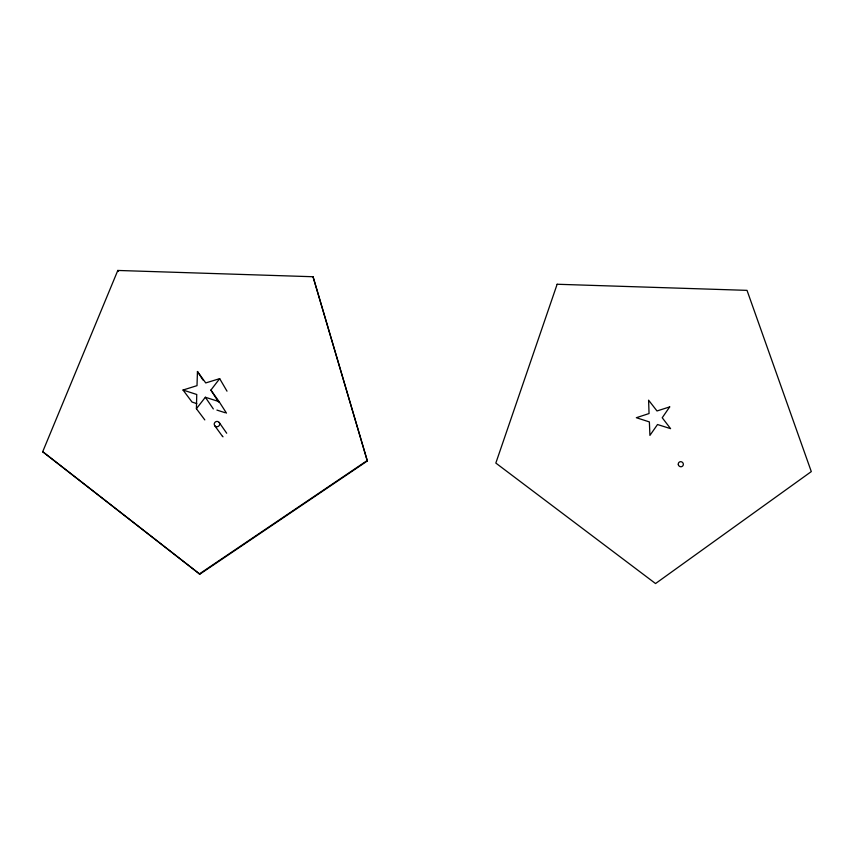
<?xml version="1.0" encoding="UTF-8"?>
<svg xmlns="http://www.w3.org/2000/svg" width="854" height="854" viewBox="0 0 854 854"><rect width="100%" height="100%" fill="white"/><g stroke="black" fill="none" stroke-linecap="round" stroke-linejoin="round"><path stroke-width="1.28" d="M204.811 419.912L196.409 408.714L196.751 394.495L183.034 390.032L197.007 385.645L197.455 371.522L205.729 382.934L219.681 378.653L226.993 391.164M42.7 451.713L117.809 270.451L313.044 276.739L367.337 460.968L199.815 574.187L42.7 451.713L199.815 574.187M218.613 402.106L210.885 390.097L219.681 378.653M196.409 408.714L205.344 397.259L219.104 401.626L226.47 413.122M199.334 573.973L367.305 460.466M216.916 410.091L225.275 412.749M196.794 403.611L192.033 402.053L183.034 390.032M214.738 425.708L222.328 436.148M210.885 390.097L219.104 401.626M219.19 422.463L226.705 433.234M117.809 270.451L118.482 271.423M205.344 397.259L213.329 408.949M197.455 371.522L203.006 380.073M367.337 460.968L313.044 276.739M223.043 436.8A2.637 2.551 -23.6 0 1 222.478 436.33M557.139 284.254L495.832 463.071L655.541 583.549L811.3 471.589L747.015 290.36L557.139 284.254M669.696 406.899L662.224 417.745L670.582 428.644L657.516 424.523L649.926 435.38L649.371 421.919L636.347 417.713L649.051 413.539L648.602 400.174L656.993 410.966L669.696 406.899M678.322 464.725A2.605 2.498 43.4 0 0 682.57 466.135A2.605 2.498 43.4 0 0 681.513 461.8A2.605 2.498 43.4 0 0 678.322 464.725M216.489 426.744A2.765 2.669 -22.9 0 0 219.553 423.114A2.765 2.669 -22.9 0 0 214.866 422.41A2.765 2.669 -22.9 0 0 216.489 426.744"/></g></svg>
